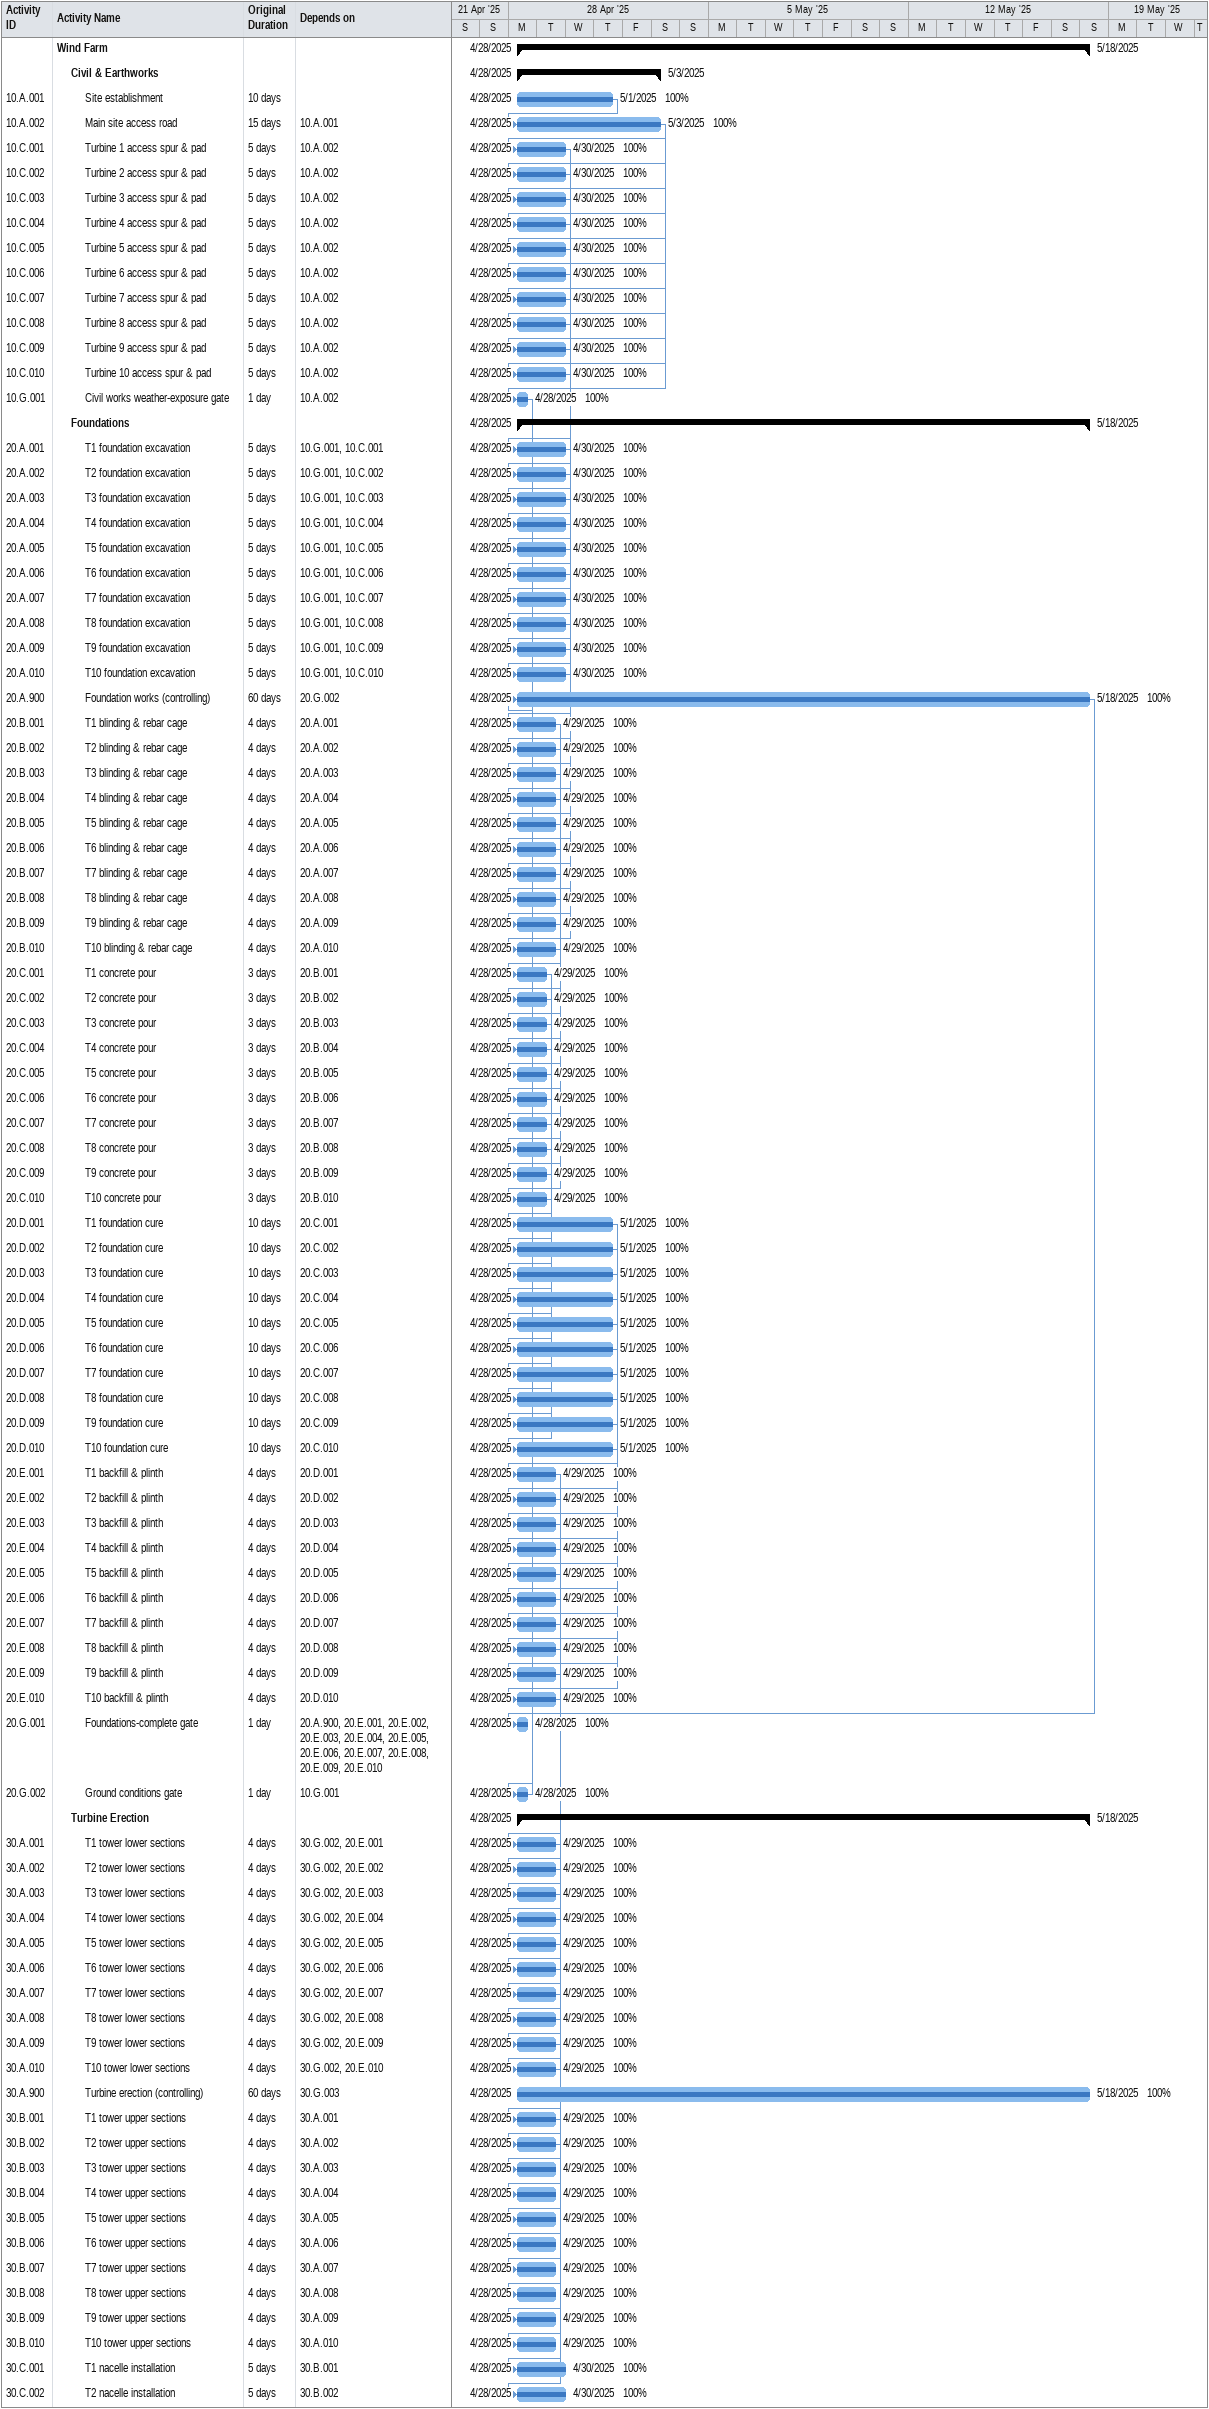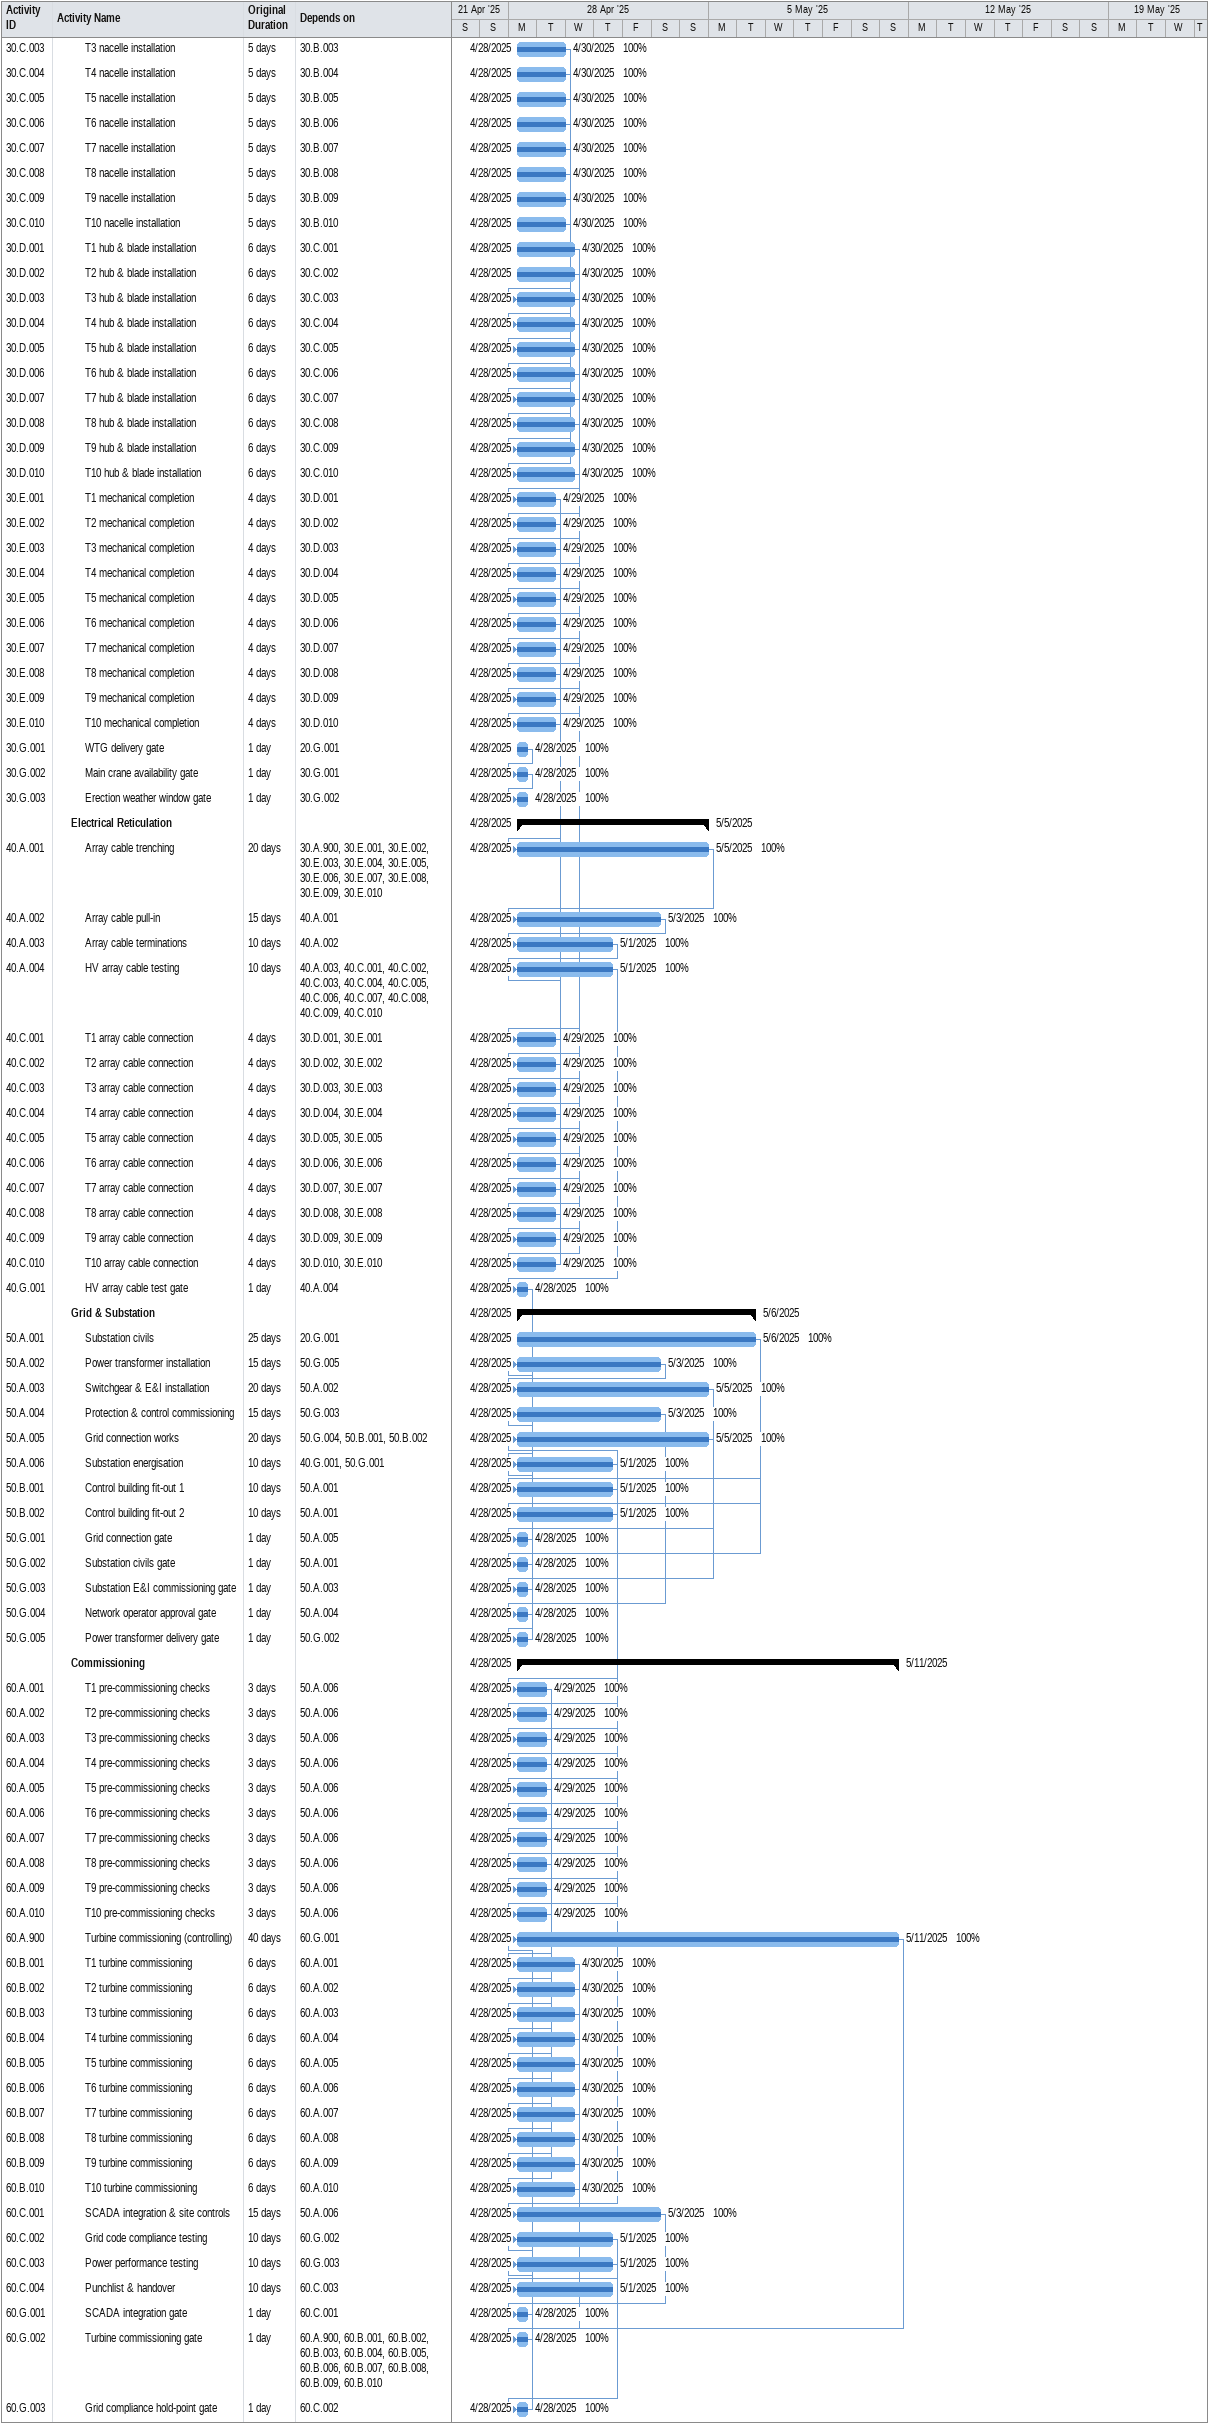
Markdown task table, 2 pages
| ID | Level | Task | Original duration | Start | Finish | Predecessors | % complete |
|---|---|---|---|---|---|---|---|
|  | 1 | **Wind Farm** |  | 2025-04-28 | 2025-05-18 |  |  |
|  | 2 | **Civil & Earthworks** |  | 2025-04-28 | 2025-05-03 |  |  |
| 10.A.001 | 3 | Site establishment | 10d | 2025-04-28 | 2025-05-01 |  | 100 |
| 10.A.002 | 3 | Main site access road | 15d | 2025-04-28 | 2025-05-03 | 10.A.001 | 100 |
| 10.C.001 | 3 | Turbine 1 access spur & pad | 5d | 2025-04-28 | 2025-04-30 | 10.A.002 | 100 |
| 10.C.002 | 3 | Turbine 2 access spur & pad | 5d | 2025-04-28 | 2025-04-30 | 10.A.002 | 100 |
| 10.C.003 | 3 | Turbine 3 access spur & pad | 5d | 2025-04-28 | 2025-04-30 | 10.A.002 | 100 |
| 10.C.004 | 3 | Turbine 4 access spur & pad | 5d | 2025-04-28 | 2025-04-30 | 10.A.002 | 100 |
| 10.C.005 | 3 | Turbine 5 access spur & pad | 5d | 2025-04-28 | 2025-04-30 | 10.A.002 | 100 |
| 10.C.006 | 3 | Turbine 6 access spur & pad | 5d | 2025-04-28 | 2025-04-30 | 10.A.002 | 100 |
| 10.C.007 | 3 | Turbine 7 access spur & pad | 5d | 2025-04-28 | 2025-04-30 | 10.A.002 | 100 |
| 10.C.008 | 3 | Turbine 8 access spur & pad | 5d | 2025-04-28 | 2025-04-30 | 10.A.002 | 100 |
| 10.C.009 | 3 | Turbine 9 access spur & pad | 5d | 2025-04-28 | 2025-04-30 | 10.A.002 | 100 |
| 10.C.010 | 3 | Turbine 10 access spur & pad | 5d | 2025-04-28 | 2025-04-30 | 10.A.002 | 100 |
| 10.G.001 | 3 | Civil works weather-exposure gate | 1d | 2025-04-28 | 2025-04-28 | 10.A.002 | 100 |
|  | 2 | **Foundations** |  | 2025-04-28 | 2025-05-18 |  |  |
| 20.A.001 | 3 | T1 foundation excavation | 5d | 2025-04-28 | 2025-04-30 | 10.G.001, 10.C.001 | 100 |
| 20.A.002 | 3 | T2 foundation excavation | 5d | 2025-04-28 | 2025-04-30 | 10.G.001, 10.C.002 | 100 |
| 20.A.003 | 3 | T3 foundation excavation | 5d | 2025-04-28 | 2025-04-30 | 10.G.001, 10.C.003 | 100 |
| 20.A.004 | 3 | T4 foundation excavation | 5d | 2025-04-28 | 2025-04-30 | 10.G.001, 10.C.004 | 100 |
| 20.A.005 | 3 | T5 foundation excavation | 5d | 2025-04-28 | 2025-04-30 | 10.G.001, 10.C.005 | 100 |
| 20.A.006 | 3 | T6 foundation excavation | 5d | 2025-04-28 | 2025-04-30 | 10.G.001, 10.C.006 | 100 |
| 20.A.007 | 3 | T7 foundation excavation | 5d | 2025-04-28 | 2025-04-30 | 10.G.001, 10.C.007 | 100 |
| 20.A.008 | 3 | T8 foundation excavation | 5d | 2025-04-28 | 2025-04-30 | 10.G.001, 10.C.008 | 100 |
| 20.A.009 | 3 | T9 foundation excavation | 5d | 2025-04-28 | 2025-04-30 | 10.G.001, 10.C.009 | 100 |
| 20.A.010 | 3 | T10 foundation excavation | 5d | 2025-04-28 | 2025-04-30 | 10.G.001, 10.C.010 | 100 |
| 20.A.900 | 3 | Foundation works (controlling) | 60d | 2025-04-28 | 2025-05-18 | 20.G.002 | 100 |
| 20.B.001 | 3 | T1 blinding & rebar cage | 4d | 2025-04-28 | 2025-04-29 | 20.A.001 | 100 |
| 20.B.002 | 3 | T2 blinding & rebar cage | 4d | 2025-04-28 | 2025-04-29 | 20.A.002 | 100 |
| 20.B.003 | 3 | T3 blinding & rebar cage | 4d | 2025-04-28 | 2025-04-29 | 20.A.003 | 100 |
| 20.B.004 | 3 | T4 blinding & rebar cage | 4d | 2025-04-28 | 2025-04-29 | 20.A.004 | 100 |
| 20.B.005 | 3 | T5 blinding & rebar cage | 4d | 2025-04-28 | 2025-04-29 | 20.A.005 | 100 |
| 20.B.006 | 3 | T6 blinding & rebar cage | 4d | 2025-04-28 | 2025-04-29 | 20.A.006 | 100 |
| 20.B.007 | 3 | T7 blinding & rebar cage | 4d | 2025-04-28 | 2025-04-29 | 20.A.007 | 100 |
| 20.B.008 | 3 | T8 blinding & rebar cage | 4d | 2025-04-28 | 2025-04-29 | 20.A.008 | 100 |
| 20.B.009 | 3 | T9 blinding & rebar cage | 4d | 2025-04-28 | 2025-04-29 | 20.A.009 | 100 |
| 20.B.010 | 3 | T10 blinding & rebar cage | 4d | 2025-04-28 | 2025-04-29 | 20.A.010 | 100 |
| 20.C.001 | 3 | T1 concrete pour | 3d | 2025-04-28 | 2025-04-29 | 20.B.001 | 100 |
| 20.C.002 | 3 | T2 concrete pour | 3d | 2025-04-28 | 2025-04-29 | 20.B.002 | 100 |
| 20.C.003 | 3 | T3 concrete pour | 3d | 2025-04-28 | 2025-04-29 | 20.B.003 | 100 |
| 20.C.004 | 3 | T4 concrete pour | 3d | 2025-04-28 | 2025-04-29 | 20.B.004 | 100 |
| 20.C.005 | 3 | T5 concrete pour | 3d | 2025-04-28 | 2025-04-29 | 20.B.005 | 100 |
| 20.C.006 | 3 | T6 concrete pour | 3d | 2025-04-28 | 2025-04-29 | 20.B.006 | 100 |
| 20.C.007 | 3 | T7 concrete pour | 3d | 2025-04-28 | 2025-04-29 | 20.B.007 | 100 |
| 20.C.008 | 3 | T8 concrete pour | 3d | 2025-04-28 | 2025-04-29 | 20.B.008 | 100 |
| 20.C.009 | 3 | T9 concrete pour | 3d | 2025-04-28 | 2025-04-29 | 20.B.009 | 100 |
| 20.C.010 | 3 | T10 concrete pour | 3d | 2025-04-28 | 2025-04-29 | 20.B.010 | 100 |
| 20.D.001 | 3 | T1 foundation cure | 10d | 2025-04-28 | 2025-05-01 | 20.C.001 | 100 |
| 20.D.002 | 3 | T2 foundation cure | 10d | 2025-04-28 | 2025-05-01 | 20.C.002 | 100 |
| 20.D.003 | 3 | T3 foundation cure | 10d | 2025-04-28 | 2025-05-01 | 20.C.003 | 100 |
| 20.D.004 | 3 | T4 foundation cure | 10d | 2025-04-28 | 2025-05-01 | 20.C.004 | 100 |
| 20.D.005 | 3 | T5 foundation cure | 10d | 2025-04-28 | 2025-05-01 | 20.C.005 | 100 |
| 20.D.006 | 3 | T6 foundation cure | 10d | 2025-04-28 | 2025-05-01 | 20.C.006 | 100 |
| 20.D.007 | 3 | T7 foundation cure | 10d | 2025-04-28 | 2025-05-01 | 20.C.007 | 100 |
| 20.D.008 | 3 | T8 foundation cure | 10d | 2025-04-28 | 2025-05-01 | 20.C.008 | 100 |
| 20.D.009 | 3 | T9 foundation cure | 10d | 2025-04-28 | 2025-05-01 | 20.C.009 | 100 |
| 20.D.010 | 3 | T10 foundation cure | 10d | 2025-04-28 | 2025-05-01 | 20.C.010 | 100 |
| 20.E.001 | 3 | T1 backfill & plinth | 4d | 2025-04-28 | 2025-04-29 | 20.D.001 | 100 |
| 20.E.002 | 3 | T2 backfill & plinth | 4d | 2025-04-28 | 2025-04-29 | 20.D.002 | 100 |
| 20.E.003 | 3 | T3 backfill & plinth | 4d | 2025-04-28 | 2025-04-29 | 20.D.003 | 100 |
| 20.E.004 | 3 | T4 backfill & plinth | 4d | 2025-04-28 | 2025-04-29 | 20.D.004 | 100 |
| 20.E.005 | 3 | T5 backfill & plinth | 4d | 2025-04-28 | 2025-04-29 | 20.D.005 | 100 |
| 20.E.006 | 3 | T6 backfill & plinth | 4d | 2025-04-28 | 2025-04-29 | 20.D.006 | 100 |
| 20.E.007 | 3 | T7 backfill & plinth | 4d | 2025-04-28 | 2025-04-29 | 20.D.007 | 100 |
| 20.E.008 | 3 | T8 backfill & plinth | 4d | 2025-04-28 | 2025-04-29 | 20.D.008 | 100 |
| 20.E.009 | 3 | T9 backfill & plinth | 4d | 2025-04-28 | 2025-04-29 | 20.D.009 | 100 |
| 20.E.010 | 3 | T10 backfill & plinth | 4d | 2025-04-28 | 2025-04-29 | 20.D.010 | 100 |
| 20.G.001 | 3 | Foundations-complete gate | 1d | 2025-04-28 | 2025-04-28 | 20.A.900, 20.E.001, 20.E.002, 20.E.003, 20.E.004, 20.E.005, 20.E.006, 20.E.007, 20.E.008, 20.E.009, 20.E.010 | 100 |
| 20.G.002 | 3 | Ground conditions gate | 1d | 2025-04-28 | 2025-04-28 | 10.G.001 | 100 |
|  | 2 | **Turbine Erection** |  | 2025-04-28 | 2025-05-18 |  |  |
| 30.A.001 | 3 | T1 tower lower sections | 4d | 2025-04-28 | 2025-04-29 | 30.G.002, 20.E.001 | 100 |
| 30.A.002 | 3 | T2 tower lower sections | 4d | 2025-04-28 | 2025-04-29 | 30.G.002, 20.E.002 | 100 |
| 30.A.003 | 3 | T3 tower lower sections | 4d | 2025-04-28 | 2025-04-29 | 30.G.002, 20.E.003 | 100 |
| 30.A.004 | 3 | T4 tower lower sections | 4d | 2025-04-28 | 2025-04-29 | 30.G.002, 20.E.004 | 100 |
| 30.A.005 | 3 | T5 tower lower sections | 4d | 2025-04-28 | 2025-04-29 | 30.G.002, 20.E.005 | 100 |
| 30.A.006 | 3 | T6 tower lower sections | 4d | 2025-04-28 | 2025-04-29 | 30.G.002, 20.E.006 | 100 |
| 30.A.007 | 3 | T7 tower lower sections | 4d | 2025-04-28 | 2025-04-29 | 30.G.002, 20.E.007 | 100 |
| 30.A.008 | 3 | T8 tower lower sections | 4d | 2025-04-28 | 2025-04-29 | 30.G.002, 20.E.008 | 100 |
| 30.A.009 | 3 | T9 tower lower sections | 4d | 2025-04-28 | 2025-04-29 | 30.G.002, 20.E.009 | 100 |
| 30.A.010 | 3 | T10 tower lower sections | 4d | 2025-04-28 | 2025-04-29 | 30.G.002, 20.E.010 | 100 |
| 30.A.900 | 3 | Turbine erection (controlling) | 60d | 2025-04-28 | 2025-05-18 | 30.G.003 | 100 |
| 30.B.001 | 3 | T1 tower upper sections | 4d | 2025-04-28 | 2025-04-29 | 30.A.001 | 100 |
| 30.B.002 | 3 | T2 tower upper sections | 4d | 2025-04-28 | 2025-04-29 | 30.A.002 | 100 |
| 30.B.003 | 3 | T3 tower upper sections | 4d | 2025-04-28 | 2025-04-29 | 30.A.003 | 100 |
| 30.B.004 | 3 | T4 tower upper sections | 4d | 2025-04-28 | 2025-04-29 | 30.A.004 | 100 |
| 30.B.005 | 3 | T5 tower upper sections | 4d | 2025-04-28 | 2025-04-29 | 30.A.005 | 100 |
| 30.B.006 | 3 | T6 tower upper sections | 4d | 2025-04-28 | 2025-04-29 | 30.A.006 | 100 |
| 30.B.007 | 3 | T7 tower upper sections | 4d | 2025-04-28 | 2025-04-29 | 30.A.007 | 100 |
| 30.B.008 | 3 | T8 tower upper sections | 4d | 2025-04-28 | 2025-04-29 | 30.A.008 | 100 |
| 30.B.009 | 3 | T9 tower upper sections | 4d | 2025-04-28 | 2025-04-29 | 30.A.009 | 100 |
| 30.B.010 | 3 | T10 tower upper sections | 4d | 2025-04-28 | 2025-04-29 | 30.A.010 | 100 |
| 30.C.001 | 3 | T1 nacelle installation | 5d | 2025-04-28 | 2025-04-30 | 30.B.001 | 100 |
| 30.C.002 | 3 | T2 nacelle installation | 5d | 2025-04-28 | 2025-04-30 | 30.B.002 | 100 |
| 30.C.003 | 3 | T3 nacelle installation | 5d | 2025-04-28 | 2025-04-30 | 30.B.003 | 100 |
| 30.C.004 | 3 | T4 nacelle installation | 5d | 2025-04-28 | 2025-04-30 | 30.B.004 | 100 |
| 30.C.005 | 3 | T5 nacelle installation | 5d | 2025-04-28 | 2025-04-30 | 30.B.005 | 100 |
| 30.C.006 | 3 | T6 nacelle installation | 5d | 2025-04-28 | 2025-04-30 | 30.B.006 | 100 |
| 30.C.007 | 3 | T7 nacelle installation | 5d | 2025-04-28 | 2025-04-30 | 30.B.007 | 100 |
| 30.C.008 | 3 | T8 nacelle installation | 5d | 2025-04-28 | 2025-04-30 | 30.B.008 | 100 |
| 30.C.009 | 3 | T9 nacelle installation | 5d | 2025-04-28 | 2025-04-30 | 30.B.009 | 100 |
| 30.C.010 | 3 | T10 nacelle installation | 5d | 2025-04-28 | 2025-04-30 | 30.B.010 | 100 |
| 30.D.001 | 3 | T1 hub & blade installation | 6d | 2025-04-28 | 2025-04-30 | 30.C.001 | 100 |
| 30.D.002 | 3 | T2 hub & blade installation | 6d | 2025-04-28 | 2025-04-30 | 30.C.002 | 100 |
| 30.D.003 | 3 | T3 hub & blade installation | 6d | 2025-04-28 | 2025-04-30 | 30.C.003 | 100 |
| 30.D.004 | 3 | T4 hub & blade installation | 6d | 2025-04-28 | 2025-04-30 | 30.C.004 | 100 |
| 30.D.005 | 3 | T5 hub & blade installation | 6d | 2025-04-28 | 2025-04-30 | 30.C.005 | 100 |
| 30.D.006 | 3 | T6 hub & blade installation | 6d | 2025-04-28 | 2025-04-30 | 30.C.006 | 100 |
| 30.D.007 | 3 | T7 hub & blade installation | 6d | 2025-04-28 | 2025-04-30 | 30.C.007 | 100 |
| 30.D.008 | 3 | T8 hub & blade installation | 6d | 2025-04-28 | 2025-04-30 | 30.C.008 | 100 |
| 30.D.009 | 3 | T9 hub & blade installation | 6d | 2025-04-28 | 2025-04-30 | 30.C.009 | 100 |
| 30.D.010 | 3 | T10 hub & blade installation | 6d | 2025-04-28 | 2025-04-30 | 30.C.010 | 100 |
| 30.E.001 | 3 | T1 mechanical completion | 4d | 2025-04-28 | 2025-04-29 | 30.D.001 | 100 |
| 30.E.002 | 3 | T2 mechanical completion | 4d | 2025-04-28 | 2025-04-29 | 30.D.002 | 100 |
| 30.E.003 | 3 | T3 mechanical completion | 4d | 2025-04-28 | 2025-04-29 | 30.D.003 | 100 |
| 30.E.004 | 3 | T4 mechanical completion | 4d | 2025-04-28 | 2025-04-29 | 30.D.004 | 100 |
| 30.E.005 | 3 | T5 mechanical completion | 4d | 2025-04-28 | 2025-04-29 | 30.D.005 | 100 |
| 30.E.006 | 3 | T6 mechanical completion | 4d | 2025-04-28 | 2025-04-29 | 30.D.006 | 100 |
| 30.E.007 | 3 | T7 mechanical completion | 4d | 2025-04-28 | 2025-04-29 | 30.D.007 | 100 |
| 30.E.008 | 3 | T8 mechanical completion | 4d | 2025-04-28 | 2025-04-29 | 30.D.008 | 100 |
| 30.E.009 | 3 | T9 mechanical completion | 4d | 2025-04-28 | 2025-04-29 | 30.D.009 | 100 |
| 30.E.010 | 3 | T10 mechanical completion | 4d | 2025-04-28 | 2025-04-29 | 30.D.010 | 100 |
| 30.G.001 | 3 | WTG delivery gate | 1d | 2025-04-28 | 2025-04-28 | 20.G.001 | 100 |
| 30.G.002 | 3 | Main crane availability gate | 1d | 2025-04-28 | 2025-04-28 | 30.G.001 | 100 |
| 30.G.003 | 3 | Erection weather window gate | 1d | 2025-04-28 | 2025-04-28 | 30.G.002 | 100 |
|  | 2 | **Electrical Reticulation** |  | 2025-04-28 | 2025-05-05 |  |  |
| 40.A.001 | 3 | Array cable trenching | 20d | 2025-04-28 | 2025-05-05 | 30.A.900, 30.E.001, 30.E.002, 30.E.003, 30.E.004, 30.E.005, 30.E.006, 30.E.007, 30.E.008, 30.E.009, 30.E.010 | 100 |
| 40.A.002 | 3 | Array cable pull-in | 15d | 2025-04-28 | 2025-05-03 | 40.A.001 | 100 |
| 40.A.003 | 3 | Array cable terminations | 10d | 2025-04-28 | 2025-05-01 | 40.A.002 | 100 |
| 40.A.004 | 3 | HV array cable testing | 10d | 2025-04-28 | 2025-05-01 | 40.A.003, 40.C.001, 40.C.002, 40.C.003, 40.C.004, 40.C.005, 40.C.006, 40.C.007, 40.C.008, 40.C.009, 40.C.010 | 100 |
| 40.C.001 | 3 | T1 array cable connection | 4d | 2025-04-28 | 2025-04-29 | 30.D.001, 30.E.001 | 100 |
| 40.C.002 | 3 | T2 array cable connection | 4d | 2025-04-28 | 2025-04-29 | 30.D.002, 30.E.002 | 100 |
| 40.C.003 | 3 | T3 array cable connection | 4d | 2025-04-28 | 2025-04-29 | 30.D.003, 30.E.003 | 100 |
| 40.C.004 | 3 | T4 array cable connection | 4d | 2025-04-28 | 2025-04-29 | 30.D.004, 30.E.004 | 100 |
| 40.C.005 | 3 | T5 array cable connection | 4d | 2025-04-28 | 2025-04-29 | 30.D.005, 30.E.005 | 100 |
| 40.C.006 | 3 | T6 array cable connection | 4d | 2025-04-28 | 2025-04-29 | 30.D.006, 30.E.006 | 100 |
| 40.C.007 | 3 | T7 array cable connection | 4d | 2025-04-28 | 2025-04-29 | 30.D.007, 30.E.007 | 100 |
| 40.C.008 | 3 | T8 array cable connection | 4d | 2025-04-28 | 2025-04-29 | 30.D.008, 30.E.008 | 100 |
| 40.C.009 | 3 | T9 array cable connection | 4d | 2025-04-28 | 2025-04-29 | 30.D.009, 30.E.009 | 100 |
| 40.C.010 | 3 | T10 array cable connection | 4d | 2025-04-28 | 2025-04-29 | 30.D.010, 30.E.010 | 100 |
| 40.G.001 | 3 | HV array cable test gate | 1d | 2025-04-28 | 2025-04-28 | 40.A.004 | 100 |
|  | 2 | **Grid & Substation** |  | 2025-04-28 | 2025-05-06 |  |  |
| 50.A.001 | 3 | Substation civils | 25d | 2025-04-28 | 2025-05-06 | 20.G.001 | 100 |
| 50.A.002 | 3 | Power transformer installation | 15d | 2025-04-28 | 2025-05-03 | 50.G.005 | 100 |
| 50.A.003 | 3 | Switchgear & E&I installation | 20d | 2025-04-28 | 2025-05-05 | 50.A.002 | 100 |
| 50.A.004 | 3 | Protection & control commissioning | 15d | 2025-04-28 | 2025-05-03 | 50.G.003 | 100 |
| 50.A.005 | 3 | Grid connection works | 20d | 2025-04-28 | 2025-05-05 | 50.G.004, 50.B.001, 50.B.002 | 100 |
| 50.A.006 | 3 | Substation energisation | 10d | 2025-04-28 | 2025-05-01 | 40.G.001, 50.G.001 | 100 |
| 50.B.001 | 3 | Control building fit-out 1 | 10d | 2025-04-28 | 2025-05-01 | 50.A.001 | 100 |
| 50.B.002 | 3 | Control building fit-out 2 | 10d | 2025-04-28 | 2025-05-01 | 50.A.001 | 100 |
| 50.G.001 | 3 | Grid connection gate | 1d | 2025-04-28 | 2025-04-28 | 50.A.005 | 100 |
| 50.G.002 | 3 | Substation civils gate | 1d | 2025-04-28 | 2025-04-28 | 50.A.001 | 100 |
| 50.G.003 | 3 | Substation E&I commissioning gate | 1d | 2025-04-28 | 2025-04-28 | 50.A.003 | 100 |
| 50.G.004 | 3 | Network operator approval gate | 1d | 2025-04-28 | 2025-04-28 | 50.A.004 | 100 |
| 50.G.005 | 3 | Power transformer delivery gate | 1d | 2025-04-28 | 2025-04-28 | 50.G.002 | 100 |
|  | 2 | **Commissioning** |  | 2025-04-28 | 2025-05-11 |  |  |
| 60.A.001 | 3 | T1 pre-commissioning checks | 3d | 2025-04-28 | 2025-04-29 | 50.A.006 | 100 |
| 60.A.002 | 3 | T2 pre-commissioning checks | 3d | 2025-04-28 | 2025-04-29 | 50.A.006 | 100 |
| 60.A.003 | 3 | T3 pre-commissioning checks | 3d | 2025-04-28 | 2025-04-29 | 50.A.006 | 100 |
| 60.A.004 | 3 | T4 pre-commissioning checks | 3d | 2025-04-28 | 2025-04-29 | 50.A.006 | 100 |
| 60.A.005 | 3 | T5 pre-commissioning checks | 3d | 2025-04-28 | 2025-04-29 | 50.A.006 | 100 |
| 60.A.006 | 3 | T6 pre-commissioning checks | 3d | 2025-04-28 | 2025-04-29 | 50.A.006 | 100 |
| 60.A.007 | 3 | T7 pre-commissioning checks | 3d | 2025-04-28 | 2025-04-29 | 50.A.006 | 100 |
| 60.A.008 | 3 | T8 pre-commissioning checks | 3d | 2025-04-28 | 2025-04-29 | 50.A.006 | 100 |
| 60.A.009 | 3 | T9 pre-commissioning checks | 3d | 2025-04-28 | 2025-04-29 | 50.A.006 | 100 |
| 60.A.010 | 3 | T10 pre-commissioning checks | 3d | 2025-04-28 | 2025-04-29 | 50.A.006 | 100 |
| 60.A.900 | 3 | Turbine commissioning (controlling) | 40d | 2025-04-28 | 2025-05-11 | 60.G.001 | 100 |
| 60.B.001 | 3 | T1 turbine commissioning | 6d | 2025-04-28 | 2025-04-30 | 60.A.001 | 100 |
| 60.B.002 | 3 | T2 turbine commissioning | 6d | 2025-04-28 | 2025-04-30 | 60.A.002 | 100 |
| 60.B.003 | 3 | T3 turbine commissioning | 6d | 2025-04-28 | 2025-04-30 | 60.A.003 | 100 |
| 60.B.004 | 3 | T4 turbine commissioning | 6d | 2025-04-28 | 2025-04-30 | 60.A.004 | 100 |
| 60.B.005 | 3 | T5 turbine commissioning | 6d | 2025-04-28 | 2025-04-30 | 60.A.005 | 100 |
| 60.B.006 | 3 | T6 turbine commissioning | 6d | 2025-04-28 | 2025-04-30 | 60.A.006 | 100 |
| 60.B.007 | 3 | T7 turbine commissioning | 6d | 2025-04-28 | 2025-04-30 | 60.A.007 | 100 |
| 60.B.008 | 3 | T8 turbine commissioning | 6d | 2025-04-28 | 2025-04-30 | 60.A.008 | 100 |
| 60.B.009 | 3 | T9 turbine commissioning | 6d | 2025-04-28 | 2025-04-30 | 60.A.009 | 100 |
| 60.B.010 | 3 | T10 turbine commissioning | 6d | 2025-04-28 | 2025-04-30 | 60.A.010 | 100 |
| 60.C.001 | 3 | SCADA integration & site controls | 15d | 2025-04-28 | 2025-05-03 | 50.A.006 | 100 |
| 60.C.002 | 3 | Grid code compliance testing | 10d | 2025-04-28 | 2025-05-01 | 60.G.002 | 100 |
| 60.C.003 | 3 | Power performance testing | 10d | 2025-04-28 | 2025-05-01 | 60.G.003 | 100 |
| 60.C.004 | 3 | Punchlist & handover | 10d | 2025-04-28 | 2025-05-01 | 60.C.003 | 100 |
| 60.G.001 | 3 | SCADA integration gate | 1d | 2025-04-28 | 2025-04-28 | 60.C.001 | 100 |
| 60.G.002 | 3 | Turbine commissioning gate | 1d | 2025-04-28 | 2025-04-28 | 60.A.900, 60.B.001, 60.B.002, 60.B.003, 60.B.004, 60.B.005, 60.B.006, 60.B.007, 60.B.008, 60.B.009, 60.B.010 | 100 |
| 60.G.003 | 3 | Grid compliance hold-point gate | 1d | 2025-04-28 | 2025-04-28 | 60.C.002 | 100 |
